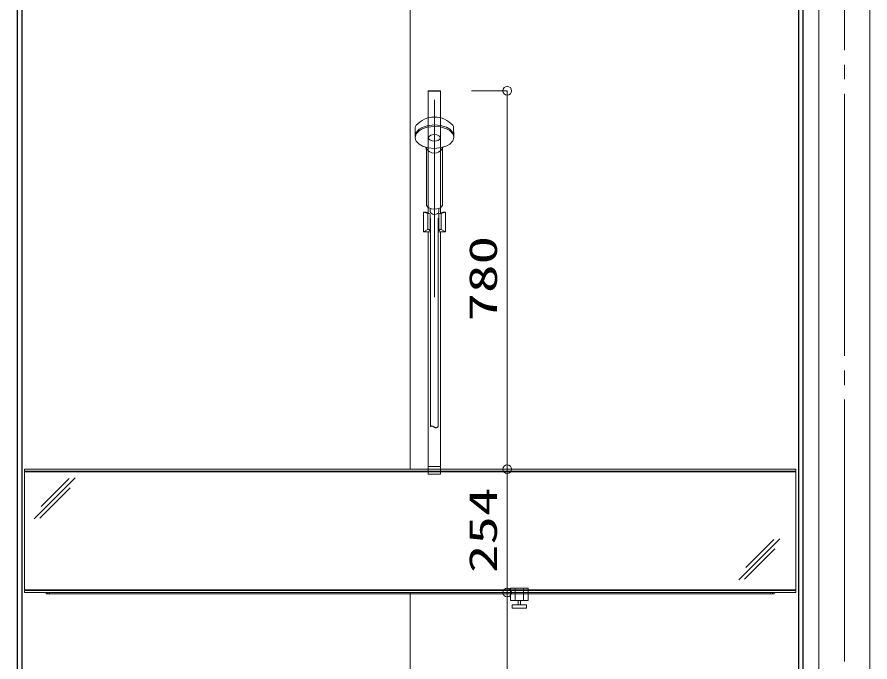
# Model space of a CAD drawing. Units: millimetres on the paper. Extents: x -305 to 305, y -152 to 152.
# Drawn here: x -248.3 to -189.7, y 51.4 to 95.7 of the extents above; entities that cross this region are included whole.
import ezdxf
from ezdxf.enums import TextEntityAlignment as Align

# ---------------------------------------------------------------- set-up
doc = ezdxf.new("R2010")
doc.units = ezdxf.units.MM
doc.linetypes.add('DASHED2', pattern=[3, 2, -1])
doc.linetypes.add('LONG_CHAIN', pattern=[21, 18, -1, 1, -1])
doc.layers.add('0-0_0', color=7, linetype='Continuous', lineweight=9)
doc.layers.add('0-1_VIEW0001', color=7, linetype='Continuous', lineweight=9)
doc.styles.add('ＭＳ ゴシック', font='')
doc.styles.get('ＭＳ ゴシック').set_extended_font_data('MS Gothic')

# ---------------------------------------------------------------- blocks, each defined once
blk = doc.blocks.new('_ORIGIN')
at = {"layer": '0-0_0'}
blk.add_line((0, 0), (-1, 0), dxfattribs=at)
blk.add_circle((0, 0), 0.5, dxfattribs=at)

msp = doc.modelspace()

# ---------------------------------------------------------------- linework, layer by layer
at = {"layer": '0-0_0'}
for p, q in [((-217.051, 90.608), (-214.589, 90.608)), ((-214.589, 90.008), (-214.589, 65.208)), ((-209.298, 64.608), (-214.59, 64.608)), ((-209.298, 64.608), (-214.589, 64.608)), ((-214.59, 56.741), (-214.59, 64.008)), ((-209.298, 56.141), (-214.59, 56.141)), ((-209.298, 56.141), (-214.589, 56.141)), ((-214.589, 55.541), (-214.589, 31.691))]:
    msp.add_line(p, q, dxfattribs=at)
at = {"layer": '0-1_VIEW0001'}
for p, q in [((-193.175, 111.391), (-193.175, 25.891)), ((-189.675, 111.391), (-189.675, 25.891)), ((-248.265, 97.401), (-248.265, 52.23)), ((-248.225, 97.341), (-248.225, 52.23)), ((-247.948, 97.358), (-247.948, 45.558)), ((-247.925, 97.358), (-247.925, 45.491)), ((-221.258, 97.758), (-221.258, 64.608)), ((-194.591, 97.358), (-194.591, 31.891)), ((-194.568, 97.358), (-194.568, 31.891)), ((-194.291, 97.341), (-194.291, 32.925)), ((-194.251, 97.401), (-194.251, 33.158)), ((-220.923, 87.54), (-220.91, 88.063)), ((-218.259, 87.54), (-218.273, 88.063)), ((-220.141, 86.483), (-220.141, 86.483)), ((-220.141, 86.205), (-220.141, 86.466)), ((-220.141, 86.205), (-220.141, 82.728)), ((-219.042, 86.483), (-219.041, 86.483)), ((-219.041, 86.205), (-219.041, 86.466)), ((-219.041, 82.725), (-219.041, 86.205)), ((-219.891, 82.526), (-219.891, 82.32)), ((-219.591, 82.394), (-219.591, 82.407)), ((-219.291, 82.525), (-219.291, 82.32)), ((-247.758, 64.508), (-247.758, 64.575)), ((-247.725, 64.608), (-194.791, 64.608)), ((-247.725, 64.475), (-194.791, 64.475)), ((-194.758, 64.508), (-194.758, 64.575)), ((-194.758, 64.425), (-247.758, 64.425)), ((-247.758, 64.425), (-247.758, 56.325)), ((-247.087, 61.206), (-244.273, 64.019)), ((-246.61, 62.036), (-244.688, 63.958)), ((-194.758, 64.425), (-194.758, 56.325)), ((-246.692, 61.247), (-244.612, 63.327)), ((-198.677, 57.016), (-195.863, 59.83)), ((-198.2, 57.847), (-196.278, 59.769)), ((-198.282, 57.057), (-196.202, 59.138)), ((-194.758, 56.325), (-247.758, 56.325)), ((-247.725, 56.275), (-194.791, 56.275)), ((-214.358, 56.425), (-214.358, 55.591)), ((-214.358, 56.425), (-214.358, 55.591)), ((-214.05, 55.658), (-214.05, 56.358)), ((-214.05, 55.658), (-214.05, 56.358)), ((-213.466, 55.658), (-213.466, 56.358)), ((-213.466, 55.658), (-213.466, 56.358)), ((-213.158, 56.425), (-213.158, 55.591)), ((-247.758, 56.241), (-247.758, 56.175)), ((-247.725, 56.141), (-194.791, 56.141)), ((-246.258, 56.141), (-246.258, 56.041)), ((-246.258, 56.141), (-246.258, 56.041)), ((-246.258, 56.041), (-196.258, 56.041)), ((-246.158, 56.041), (-246.158, 56.141)), ((-246.158, 56.041), (-246.158, 56.141)), ((-246.025, 56.141), (-246.025, 56.041)), ((-246.025, 56.141), (-246.025, 56.041)), ((-221.258, 56.141), (-221.258, 31.825)), ((-196.491, 56.141), (-196.491, 56.041)), ((-196.358, 56.041), (-196.358, 56.141)), ((-196.258, 56.141), (-196.258, 56.041)), ((-194.758, 56.241), (-194.758, 56.175)), ((-214.358, 55.591), (-213.158, 55.591)), ((-214.358, 55.591), (-213.158, 55.591)), ((-214.258, 55.1), (-214.258, 55.266)), ((-213.291, 55.3), (-214.225, 55.3)), ((-213.841, 55.3), (-213.841, 55.591)), ((-213.675, 55.3), (-213.675, 55.591)), ((-213.258, 55.1), (-213.258, 55.266)), ((-213.291, 55.066), (-214.225, 55.066)), ((-248.265, 53.225), (-248.265, 46.825)), ((-248.225, 53.225), (-248.225, 46.591))]:
    msp.add_line(p, q, dxfattribs=at)
at = {"layer": '0-1_VIEW0001', "linetype": 'LONG_CHAIN'}
msp.add_line((-191.425, 111.391), (-191.425, 9.433), dxfattribs=at)
at = {"layer": '0-1_VIEW0001', "color": 2}
for p, q in [((-220.015, 90.608), (-219.168, 90.608)), ((-220.015, 82.21), (-220.015, 90.608)), ((-220.015, 90.568), (-219.168, 90.568)), ((-219.168, 82.21), (-219.168, 90.608)), ((-220.047, 82.163), (-220.341, 82.258)), ((-220.341, 82.258), (-220.164, 82.258)), ((-220.016, 82.21), (-220.164, 82.258)), ((-220.05, 82.164), (-220.05, 81.076)), ((-220.047, 82.163), (-219.95, 82.163)), ((-219.883, 82.115), (-219.883, 81.081)), ((-219.3, 82.115), (-219.3, 81.081)), ((-219.136, 82.163), (-219.233, 82.163)), ((-219.167, 82.21), (-219.019, 82.258)), ((-219.136, 82.163), (-218.841, 82.258)), ((-219.133, 82.164), (-219.133, 81.076)), ((-220.05, 81.076), (-220.341, 80.925)), ((-220.341, 80.925), (-219.858, 80.925)), ((-220.05, 81.076), (-219.95, 81.076)), ((-220.015, 64.275), (-220.015, 80.925)), ((-219.325, 80.925), (-218.841, 80.925)), ((-219.133, 81.076), (-219.233, 81.076)), ((-219.168, 64.275), (-219.168, 80.925)), ((-219.133, 81.076), (-218.841, 80.925)), ((-220.015, 64.791), (-219.168, 64.791)), ((-220.015, 64.275), (-219.168, 64.275))]:
    msp.add_line(p, q, dxfattribs=at)
at = {"layer": '0-1_VIEW0001', "color": 4, "linetype": 'LONG_CHAIN'}
msp.add_line((-219.591, 76.436), (-219.591, 89.988), dxfattribs=at)
at = {"layer": '0-1_VIEW0001', "color": 6}
for p, q in [((-219.858, 81.862), (-219.858, 67.538)), ((-219.325, 67.538), (-219.325, 81.863)), ((-219.342, 67.525), (-219.325, 67.538))]:
    msp.add_line(p, q, dxfattribs=at)
at = {"layer": '0-1_VIEW0001', "linetype": 'DASHED2'}
for p, q in [((-247.758, 64.508), (-247.758, 64.575)), ((-194.758, 64.508), (-194.758, 64.575)), ((-214.358, 56.425), (-213.158, 56.425)), ((-194.758, 56.241), (-194.758, 56.175))]:
    msp.add_line(p, q, dxfattribs=at)
at = {"layer": '0-1_VIEW0001'}
for points in [[(-220.92, 87.459), (-220.924, 87.516), (-220.858, 87.745), (-220.647, 87.967), (-220.431, 88.09), (-220.082, 88.203), (-219.591, 88.255), (-219.169, 88.217), (-218.763, 88.095), (-218.541, 87.971), (-218.341, 87.771), (-218.281, 87.651), (-218.259, 87.516), (-218.263, 87.459)], [(-220.149, 86.715), (-220.143, 86.646), (-220.141, 86.555), (-220.141, 86.466)], [(-219.034, 86.715), (-219.039, 86.647), (-219.042, 86.556), (-219.041, 86.466)], [(-219.064, 86.645), (-219.155, 86.495), (-219.307, 86.379), (-219.428, 86.333), (-219.591, 86.312), (-219.775, 86.339), (-219.95, 86.424), (-220.042, 86.51), (-220.119, 86.645)], [(-219.041, 82.725), (-219.135, 82.611), (-219.294, 82.524), (-219.42, 82.489), (-219.591, 82.473), (-219.784, 82.494), (-219.967, 82.559), (-220.063, 82.625), (-220.141, 82.728)], [(-219.292, 82.32), (-219.291, 82.309), (-219.318, 82.229), (-219.402, 82.159), (-219.481, 82.13), (-219.591, 82.116), (-219.716, 82.134), (-219.824, 82.188), (-219.87, 82.238), (-219.891, 82.309), (-219.891, 82.32)], [(-214.358, 56.425), (-213.158, 56.425), (-213.158, 55.591)]]:
    msp.add_lwpolyline(points, dxfattribs=at)
for points in [[(-219.591, 86.645), (-220.013, 86.684), (-220.42, 86.809), (-220.642, 86.936), (-220.842, 87.141), (-220.902, 87.264), (-220.924, 87.401), (-220.858, 87.636), (-220.647, 87.862), (-220.431, 87.988), (-220.082, 88.104), (-219.591, 88.157), (-219.169, 88.118), (-218.763, 87.993), (-218.541, 87.866), (-218.341, 87.662), (-218.281, 87.539), (-218.259, 87.401), (-218.324, 87.167), (-218.535, 86.94), (-218.751, 86.814), (-219.101, 86.699)], [(-219.591, 87.146), (-219.757, 87.166), (-219.902, 87.23), (-219.963, 87.291), (-219.991, 87.375), (-219.956, 87.47), (-219.844, 87.553), (-219.739, 87.588), (-219.591, 87.604), (-219.426, 87.584), (-219.281, 87.52), (-219.22, 87.459), (-219.191, 87.375), (-219.227, 87.28), (-219.339, 87.197), (-219.444, 87.162)]]:
    msp.add_lwpolyline(points, close=True, dxfattribs=at)
at = {"layer": '0-1_VIEW0001', "color": 2}
for points in [[(-219.929, 80.925), (-220.341, 80.925), (-220.341, 82.258), (-220.164, 82.258)], [(-219.945, 82.182), (-220.03, 82.202), (-220.016, 82.21)], [(-219.019, 82.258), (-218.841, 82.258), (-218.841, 80.925), (-219.254, 80.925)], [(-219.167, 82.21), (-219.153, 82.202), (-219.243, 82.182)], [(-219.858, 80.974), (-219.941, 81.005), (-219.926, 81.019)], [(-219.256, 81.018), (-219.241, 81.005), (-219.325, 80.974)]]:
    msp.add_lwpolyline(points, dxfattribs=at)
at = {"layer": '0-1_VIEW0001', "color": 6}
msp.add_lwpolyline([(-219.857, 67.538), (-219.851, 67.543), (-219.845, 67.549), (-219.839, 67.554), (-219.832, 67.558), (-219.825, 67.563), (-219.819, 67.567), (-219.812, 67.57), (-219.804, 67.573), (-219.797, 67.575), (-219.789, 67.576), (-219.777, 67.577), (-219.764, 67.575), (-219.751, 67.572), (-219.737, 67.568), (-219.723, 67.563), (-219.709, 67.557), (-219.694, 67.55), (-219.679, 67.542), (-219.665, 67.534), (-219.65, 67.525), (-219.634, 67.515), (-219.618, 67.506), (-219.602, 67.496), (-219.587, 67.487), (-219.571, 67.479), (-219.556, 67.472), (-219.541, 67.465), (-219.526, 67.46), (-219.512, 67.457), (-219.497, 67.455), (-219.48, 67.455), (-219.462, 67.458), (-219.445, 67.463), (-219.428, 67.47), (-219.41, 67.479), (-219.393, 67.489), (-219.376, 67.5), (-219.359, 67.513), (-219.342, 67.525)], dxfattribs=at)
at = {"layer": '0-1_VIEW0001'}
for centre, radius, start, end in [((-219.591, 87.132), 1.667, 41.29928, 138.70072), ((-220.643, 88.056), 0.267, 138.70072, 178.5), ((-220.232, 88.062), 0.0167, 305, 312.69134), ((-218.54, 88.056), 0.267, 1.5, 41.29928), ((-221.139, 86.446), 1, 3.81289, 16.0401), ((-218.044, 86.446), 1, 163.9599, 176.18711), ((-247.725, 64.575), 0.0333, 90, 180), ((-247.725, 64.508), 0.0333, 180, 270), ((-194.791, 64.575), 0.0333, 0, 90), ((-194.791, 64.508), 0.0333, 270, 0), ((-247.725, 56.241), 0.0333, 90, 180), ((-214.116, 56.358), 0.0667, 0, 90), ((-213.4, 56.358), 0.0667, 90, 180), ((-194.791, 56.241), 0.0333, 0, 90), ((-247.725, 56.175), 0.0333, 180, 270), ((-194.791, 56.175), 0.0333, 270, 0), ((-214.225, 55.266), 0.0333, 90, 180), ((-214.225, 55.1), 0.0333, 180, 270), ((-214.116, 55.658), 0.0667, 270, 0), ((-214.116, 55.658), 0.0667, 270, 0), ((-213.4, 55.658), 0.0667, 180, 270), ((-213.4, 55.658), 0.0667, 180, 270), ((-213.291, 55.266), 0.0333, 0, 90), ((-213.291, 55.1), 0.0333, 270, 0)]:
    msp.add_arc(centre, radius, start, end, dxfattribs=at)
at = {"layer": '0-1_VIEW0001', "color": 2}
for centre, start, end in [((-219.95, 82.097), 8.11877, 90), ((-219.95, 82.115), 0, 86.28104), ((-219.233, 82.115), 96.22242, 180), ((-219.233, 82.097), 90, 171.88123), ((-219.95, 81.143), 270, 0), ((-219.95, 81.081), 289.09862, 0), ((-219.233, 81.143), 180, 270), ((-219.233, 81.081), 180, 250.90138)]:
    msp.add_arc(centre, 0.0667, start, end, dxfattribs=at)

# ---------------------------------------------------------------- block references
at = {"layer": '0-0_0', "xscale": 0.6, "yscale": 0.6}
for p, rotation in [((-214.589, 90.608), 90), ((-214.589, 64.608), 270), ((-214.59, 64.608), 90), ((-214.59, 56.141), 270), ((-214.589, 56.141), 90)]:
    msp.add_blockref('_ORIGIN', p, dxfattribs=dict(at, rotation=rotation))

# ---------------------------------------------------------------- texts
at = {"layer": '0-0_0', "style": 'ＭＳ ゴシック', "width": 1.5}
for s, p in [('780', (-214.719, 74.752)), ('254', (-214.72, 57.471))]:
    msp.add_text(s, height=1.921, rotation=90, dxfattribs=at).set_placement(p, align=Align.BOTTOM_LEFT)

doc.saveas('drawing.dxf')
